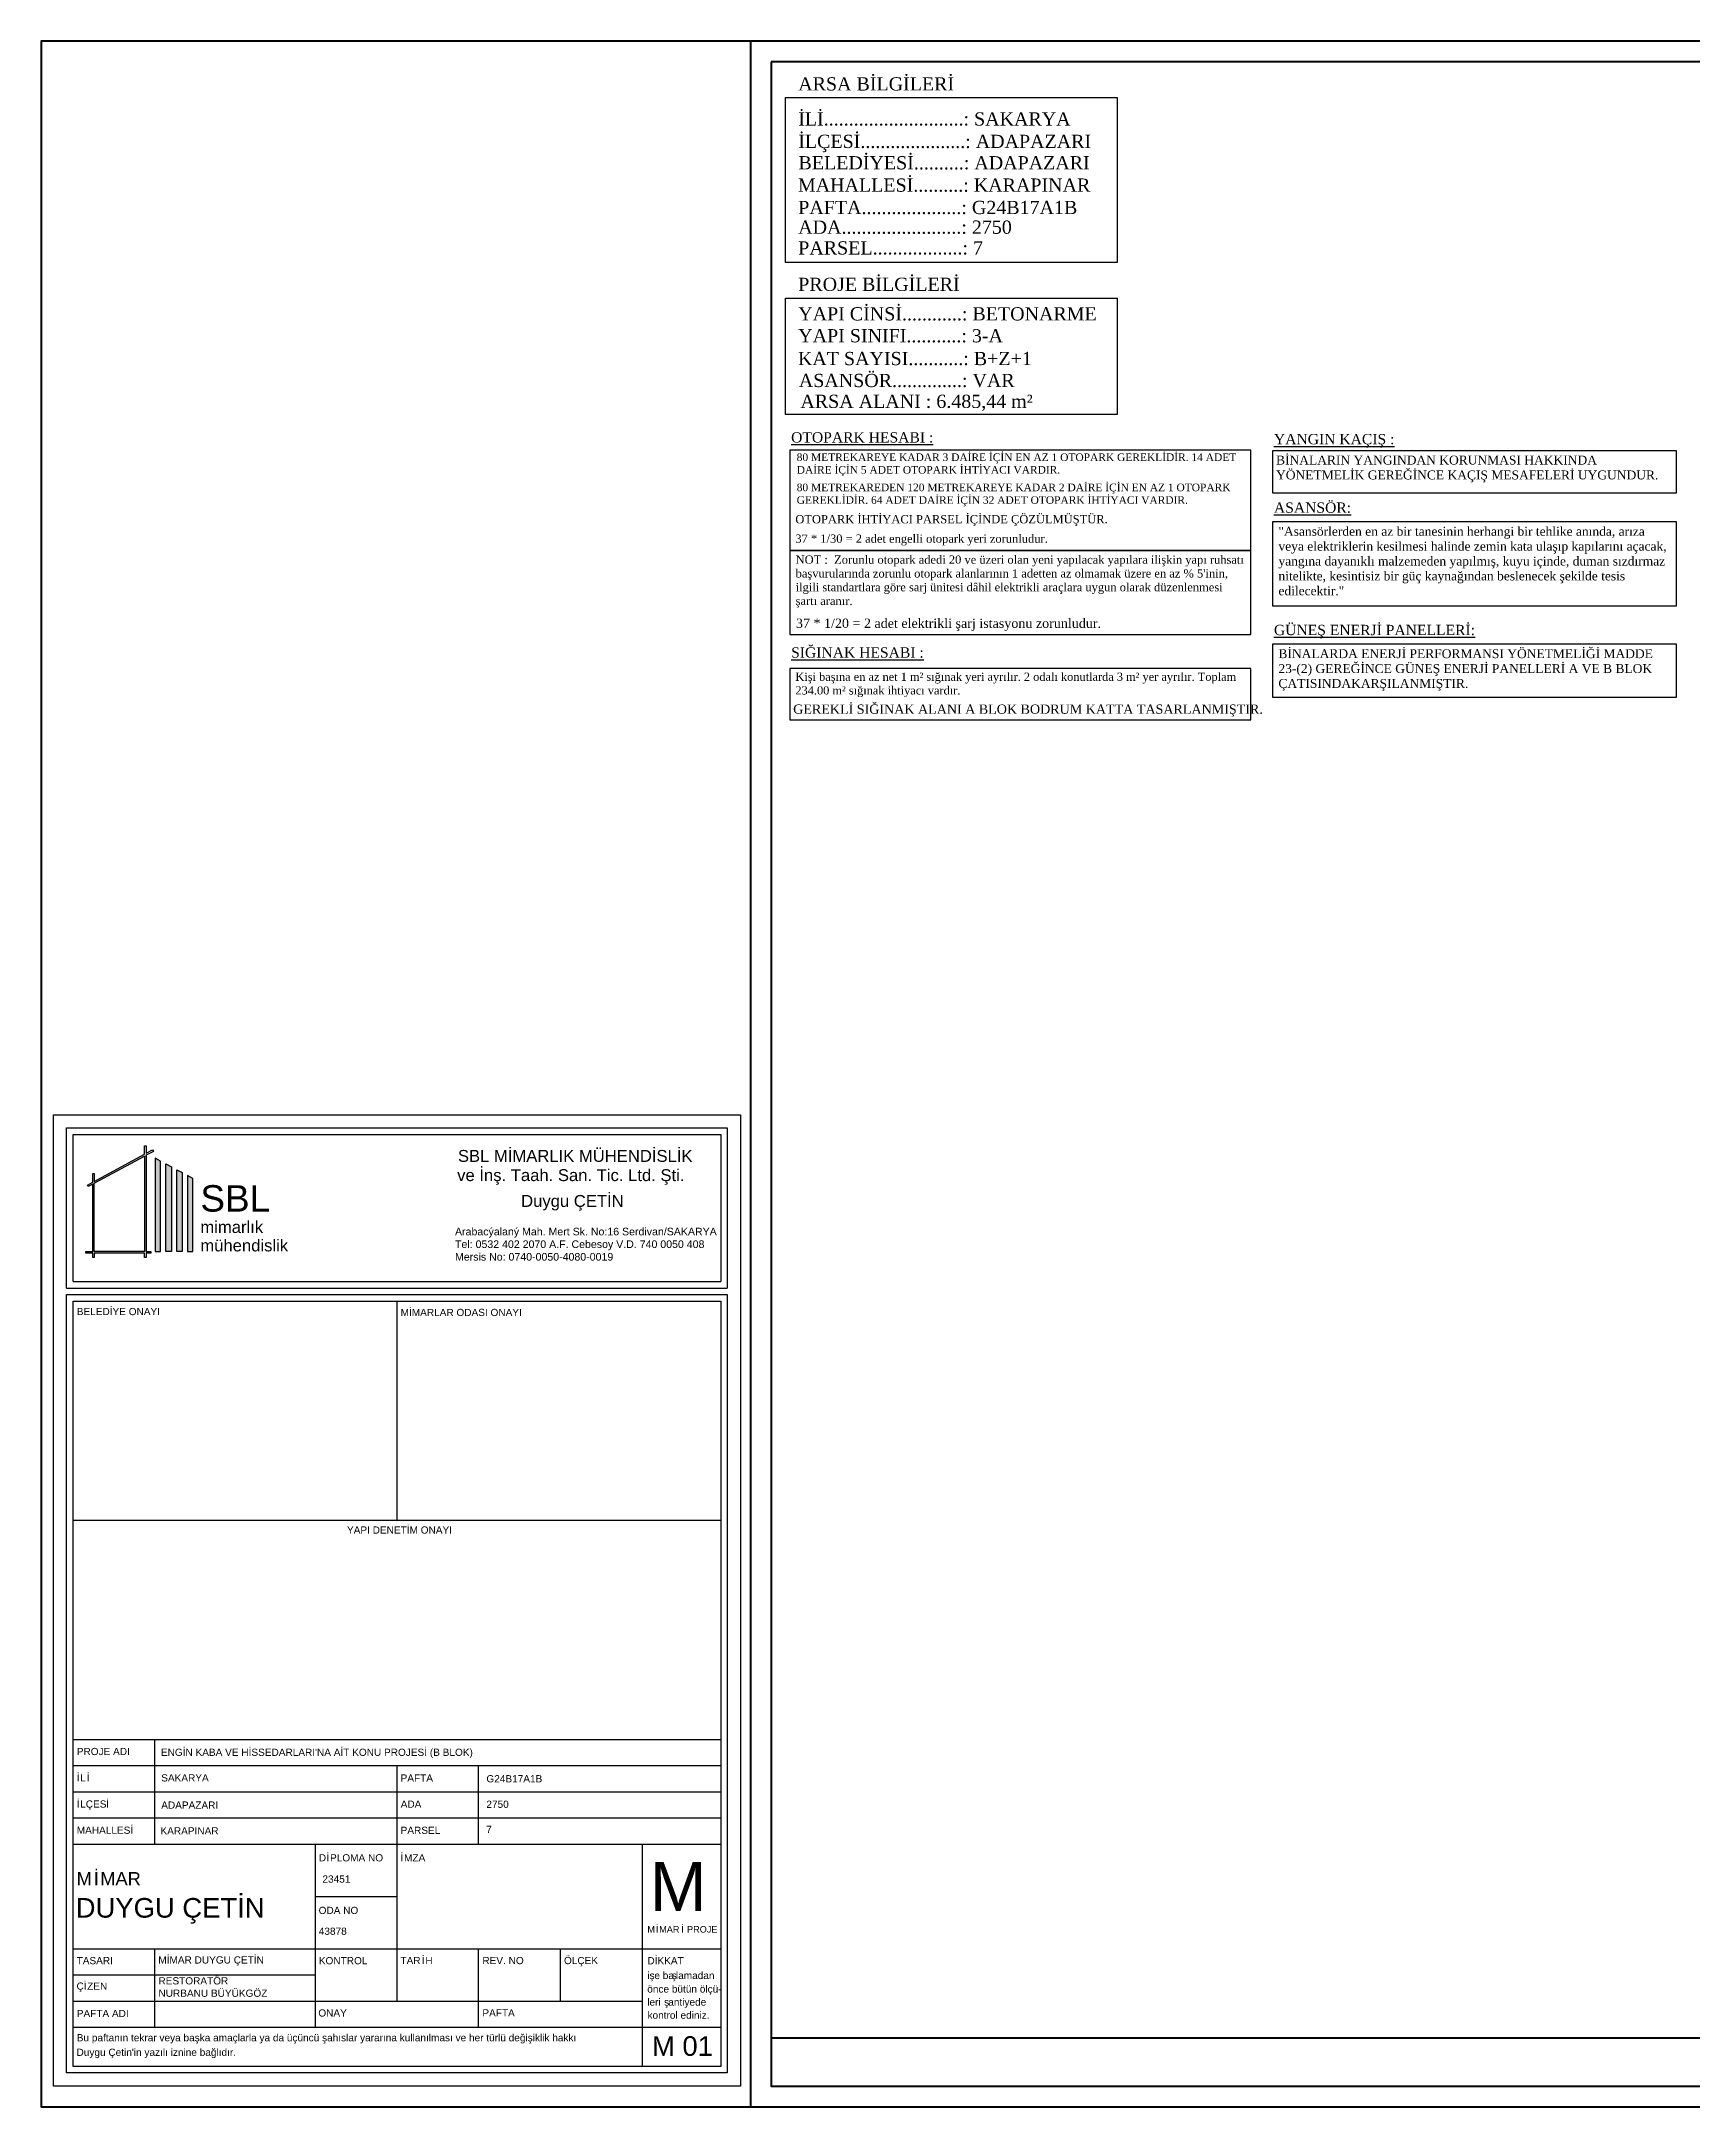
# Model space of a CAD drawing. Header units: millimetres. Extents: x 11587 to 81192, y -36083 to -25300.
# Drawn here: x 19142 to 21539, y -28300 to -25300 of the extents above; entities that cross this region are included whole.
import ezdxf

# ---------------------------------------------------------------- set-up
doc = ezdxf.new("R2010")
doc.units = ezdxf.units.MM
doc.layers.add('rtm-antet yazı-03', color=233, linetype='Continuous', lineweight=30)
doc.layers.add('rtm-antet-02', color=140, linetype='Continuous', lineweight=40)
doc.styles.add('A', font='times.ttf', dxfattribs={"height": 20})
doc.styles.add('ARIAL', font='times.ttf')
doc.styles.get("Standard").update_dxf_attribs({"font": 'arial.ttf'})

msp = doc.modelspace()

# ---------------------------------------------------------------- hatches: boundary and pattern name
h = msp.add_hatch(color=7)
h.dxf.hatch_style = 1
h.paths.add_polyline_path([(19216.16, -27059.86), (19293.92, -27059.86), (19293.92, -26914.77), (19216.16, -26956.83)])
h.paths.add_polyline_path([(19291.52, -26918.8), (19218.56, -26958.26), (19218.56, -27057.46), (19291.52, -27057.46)], flags=16)
h = msp.add_hatch(color=7)
h.dxf.hatch_style = 1
h.paths.add_polyline_path([(19314.85, -26925.96), (19307.08, -26921.75), (19307.08, -27057.46), (19314.85, -27057.46)])
h.paths.add_polyline_path([(19330.4, -26934.37), (19322.63, -26930.17), (19322.63, -27057.46), (19330.4, -27057.46)])
h.paths.add_polyline_path([(19345.96, -26942.78), (19338.18, -26938.58), (19338.18, -27057.46), (19345.96, -27057.46)])
h.paths.add_polyline_path([(19361.51, -26951.2), (19353.73, -26946.99), (19353.73, -27057.46), (19361.51, -27057.46)])

# ---------------------------------------------------------------- linework, layer by layer
at = {"color": 7}
for p, q in [((19159.1, -28269.55), (19159.1, -26858.8)), ((19159.1, -26858.8), (20156.6, -26858.8)), ((19178.1, -27110.55), (19178.1, -26877.8)), ((19178.1, -26877.8), (20137.6, -26877.8)), ((20137.6, -26877.8), (20137.6, -27110.55)), ((20156.6, -26858.8), (20156.6, -28269.55)), ((19187.6, -27101.05), (19187.6, -26887.3)), ((19187.6, -26887.3), (20128.1, -26887.3)), ((20128.1, -26887.3), (20128.1, -27101.05)), ((19178.1, -27110.55), (20137.6, -27110.55)), ((19187.6, -27101.05), (20128.1, -27101.05)), ((19178.1, -28250.55), (19178.1, -27120.05)), ((19178.1, -27120.05), (20137.6, -27120.05)), ((19187.6, -28241.05), (19187.6, -27129.55)), ((19187.6, -27129.55), (20128.1, -27129.55)), ((19657.85, -27129.55), (19657.85, -27447.8)), ((20128.1, -27129.55), (20128.1, -28241.05)), ((20137.6, -27120.05), (20137.6, -28250.55)), ((19187.6, -27447.8), (20128.1, -27447.8)), ((19187.6, -27766.05), (20128.1, -27766.05)), ((19306.35, -27918.05), (19306.35, -27766.05)), ((19187.6, -27804.05), (20128.1, -27804.05)), ((19657.85, -27804.05), (19657.85, -28146.05)), ((19776.6, -27918.05), (19776.6, -27804.05)), ((19187.6, -27842.05), (20128.1, -27842.05)), ((19187.6, -27880.05), (20128.1, -27880.05)), ((19187.6, -27918.05), (20128.1, -27918.05)), ((19539.1, -27918.05), (19539.1, -28184.05)), ((20014.1, -27918.05), (20014.1, -28241.05)), ((19539.1, -27994.05), (19657.85, -27994.05)), ((19187.6, -28070.05), (20128.1, -28070.05)), ((19306.35, -28184.05), (19306.35, -28070.05)), ((19776.6, -28184.05), (19776.6, -28070.05)), ((19895.35, -28146.05), (19895.35, -28070.05)), ((19187.6, -28108.05), (19539.1, -28108.05)), ((19187.6, -28146.05), (20014.1, -28146.05)), ((19187.6, -28184.05), (20128.1, -28184.05)), ((20137.6, -28250.55), (19178.1, -28250.55)), ((20128.1, -28241.05), (19187.6, -28241.05)), ((20156.6, -28269.55), (19159.1, -28269.55))]:
    msp.add_line(p, q, dxfattribs=at)
for points in [[(19216.16, -26956.83), (19216.16, -26943.98), (19218.56, -26943.98), (19218.56, -26955.53), (19291.52, -26916.07), (19291.52, -26904.06), (19293.92, -26904.06), (19293.92, -26914.77), (19303.14, -26909.79), (19304.28, -26911.9), (19293.92, -26917.5), (19293.92, -27057.46), (19300.39, -27057.46), (19300.39, -27059.86), (19293.92, -27059.86), (19293.92, -27065.87), (19291.52, -27065.87), (19291.52, -27059.86), (19218.56, -27059.86), (19218.56, -27065.87), (19216.16, -27065.87), (19216.16, -27059.86), (19206.15, -27059.86), (19206.15, -27057.46), (19216.16, -27057.46), (19216.16, -26959.56), (19209.76, -26963.03), (19208.62, -26960.92)], [(19291.52, -27057.46), (19218.56, -27057.46), (19218.56, -26958.26), (19291.52, -26918.8)], [(19307.08, -27057.46), (19314.85, -27057.46), (19314.85, -26925.96), (19307.08, -26921.75)], [(19322.63, -26930.17), (19330.4, -26934.37), (19330.4, -27057.46), (19322.63, -27057.46)], [(19338.18, -26938.58), (19345.96, -26942.78), (19345.96, -27057.46), (19338.18, -27057.46)], [(19353.73, -26946.99), (19353.73, -27057.46), (19361.51, -27057.46), (19361.51, -26951.2)]]:
    msp.add_lwpolyline(points, close=True, dxfattribs=at)
at = {"layer": 'rtm-antet yazı-03', "linetype": 'ByBlock'}
for points in [[(20222.34, -25620.73), (20222.34, -25381.33), (20703.63, -25381.33), (20703.63, -25620.73), (20222.34, -25620.73)], [(20222.34, -25841.46), (20222.34, -25672.46), (20703.63, -25672.46), (20703.63, -25841.46), (20222.34, -25841.46)], [(20228.46, -25893.6), (20228.46, -26038.94), (20898.06, -26038.94), (20898.06, -25893.6), (20228.46, -25893.6)], [(20929.51, -25894.46), (20929.51, -25955.36), (21515.97, -25955.36), (21515.97, -25894.46), (20929.51, -25894.46)], [(20929.51, -25997.38), (20929.51, -26119.51), (21515.97, -26119.51), (21515.97, -25997.38), (20929.51, -25997.38)], [(20228.46, -26038.94), (20228.46, -26161.07), (20898.06, -26161.07), (20898.06, -26038.94), (20228.46, -26038.94)], [(20929.51, -26175.12), (20929.51, -26252.25), (21515.97, -26252.25), (21515.97, -26175.12), (20929.51, -26175.12)], [(20228.46, -26210.38), (20228.46, -26284.91), (20898.06, -26284.91), (20898.06, -26210.38), (20228.46, -26210.38)]]:
    msp.add_lwpolyline(points, dxfattribs=at)
at = {"layer": 'rtm-antet-02'}
for points in [[(20171.59, -25299.55), (19141.59, -25299.55), (19141.59, -28299.55), (20171.59, -28299.55)], [(20171.59, -25299.55), (20171.59, -28299.55), (24671.59, -28299.55), (24671.59, -25299.55), (20171.59, -25299.55)], [(20201.59, -28199.55), (24641.59, -28199.55)]]:
    msp.add_lwpolyline(points, dxfattribs=at)
msp.add_lwpolyline([(20201.59, -25329.55), (20201.59, -28269.55), (24641.59, -28269.55), (24641.59, -25329.55)], close=True, dxfattribs=at)

# ---------------------------------------------------------------- texts
at = {"color": 7, "linetype": 'Continuous'}
for s, height, p in [('BELEDİYE ONAYI', 10.45, (19193.05, -27149.81)), ('MİMARLAR ODASI ONAYI', 10.45, (19663.3, -27151.12)), ('YAPI DENETİM ONAYI', 10.45, (19585.43, -27467.14)), ('PROJE ADI', 10.45, (19193.05, -27788.85)), ('İ', 10.45, (19192.92, -27827.15)), ('L', 10.45, (19198.06, -27827.15)), ('İ', 10.45, (19207.48, -27827.15)), ('SAKARYA', 10.45, (19315.7, -27827.15)), ('PAFTA', 10.45, (19663.3, -27827.36)), ('İ', 10.45, (19192.92, -27865.15)), ('LÇES', 10.45, (19198.06, -27865.15)), ('İ', 10.45, (19235.78, -27865.15)), ('ADAPAZARI', 10.45, (19315.7, -27866.7)), ('ADA', 10.45, (19663.43, -27865.36)), ('MAHALLESİ', 10.45, (19193.05, -27903.15)), ('PARSEL', 10.45, (19663.3, -27903.36)), ('M', 19, (19192.84, -27977.81)), ('İ', 19, (19217.78, -27977.81)), ('MAR', 19, (19227.13, -27977.81)), ('D', 10.45, (19544.54, -27943.27)), ('İ', 10.45, (19555.68, -27943.27)), ('PLOMA NO', 10.45, (19560.82, -27943.27)), ('İ', 10.45, (19663.17, -27943.27)), ('MZA', 10.45, (19668.31, -27943.27)), ('M', 71.25, (20024.77, -28015.23)), ('DUYGU ÇETİN', 28.5, (19191.52, -28024.95)), ('23451', 10.45, (19549.79, -27974.1)), ('ODA NO', 10.45, (19544.26, -28019.66)), ('43878', 10.45, (19544.47, -28049.9)), ('M', 9.5, (20021.58, -28046.7)), ('İ', 9.5, (20034.05, -28046.7)), ('MAR', 9.5, (20038.72, -28046.7)), ('İ', 9.5, (20070.81, -28046.7)), (' PROJE', 9.5, (20075.48, -28046.7)), ('MİMAR DUYGU ÇETİN', 10.45, (19311.5, -28091.62)), ('İ', 10.45, (19694.08, -28092.5)), ('ÖLÇEK', 10.45, (19900.51, -28092.5)), ('DİKKAT', 10.45, (20021.69, -28092.74)), ('TASARI', 10.45, (19192.84, -28092.64)), ('RESTORATÖR ', 10.45, (19311.67, -28121.96)), ('KONTROL', 10.45, (19544.55, -28092.64)), ('TAR', 10.45, (19663.09, -28092.5)), ('H', 10.45, (19699.22, -28092.5)), ('REV. NO', 10.45, (19782.04, -28092.53)), ('iş', 10.45, (20021.51, -28114.17)), ('e ba', 10.45, (20031.8, -28114.17)), ('ş', 10.45, (20057.07, -28114.17)), ('lamadan', 10.45, (20063.07, -28114.17)), ('Ç', 10.45, (19192.75, -28129.62)), ('İ', 10.45, (19203.04, -28129.62)), ('ZEN', 10.45, (19208.18, -28129.62)), ('NURBANU BÜYÜKGÖZ', 10.45, (19311.67, -28139.91)), ('önce bütün ölçü-', 10.45, (20021.44, -28133.78)), ('PAFTA ADI', 10.45, (19193.05, -28169.41)), ('ONAY', 10.45, (19543.82, -28168.64)), ('PAFTA', 10.45, (19782.05, -28168.53)), ('leri ', 10.45, (20021.5, -28152.78)), ('kontrol ediniz.', 10.45, (20021.83, -28171.78)), ('ş', 10.45, (20045.92, -28152.78)), ('antiyede', 10.45, (20051.92, -28152.78)), ('Bu paftanın tekrar veya başka amaçlarla ya da üçüncü şahıslar yararına kullanılması ve her türlü değişiklik hakkı', 10.45, (19193.05, -28204.58)), ('M 01', 28.5, (20028.31, -28225.69)), ("Duygu Çetin'in yazılı iznine bağlıdır.", 10.45, (19192.75, -28225.74))]:
    msp.add_text(s, height=height, dxfattribs=at).set_placement(p)
at = {"color": 7}
for s, p in [("ENGİN KABA VE HİSSEDARLARI'NA AİT KONU PROJESİ (B BLOK)", (19315.22, -27790)), ('G24B17A1B', (19787.89, -27828.44)), ('2750', (19787.86, -27865.47)), ('KARAPINAR', (19314.62, -27904.06)), ('7', (19787.62, -27901.99))]:
    msp.add_text(s, height=10.45, dxfattribs=at).set_placement(p)
at = {"color": 7, "attachment_point": 1, "style": 'ARIAL'}
for s, insert, char_height, width in [('{\\fArial|b0|i0|c0|p34;  \\fArial|b0|i0|c162|p34; \\fArial|b0|i0|c0|p34; SBL\\fArial|b0|i0|c162|p34; MİMARLIK MÜHENDİSLİK}', (19719.68, -26909.91), 17.28, 419.5951), ('{\\fArial|b0|i0|c0|p34;ve İnş. Taah. San. Tic. Ltd. Şti.}', (19745.43, -26937.82), 17.28, 814.0693), ('{\\fArial|b0|i0|c0|p34;SBL }', (19372.53, -26961.03), 38.4, 173.4347), ('{\\fArial|b0|i0|c162|p34;Duygu ÇETİN}', (19838.3, -26975.3), 17.28, 494.3446), ('{\\fArial|b0|i0|c0|p34;mimarlık }', (19372.53, -27013.15), 17.28, 156.1756), ('{\\fArial|b0|i0|c0|p34;mühendislik}', (19372.53, -27039.95), 17.28, 156.1756)]:
    msp.add_mtext(s, dxfattribs=dict(at, insert=insert, char_height=char_height, width=width))
at = {"color": 7, "insert": (19742.3, -27022.92), "char_height": 12, "width": 406.6529, "attachment_point": 1}
msp.add_mtext('{\\H0.91667x;Arabacýalaný Mah. Mert Sk. No:16 Serdivan/SAKARYA\\PTel: 0532 402 2070 A.F. Cebesoy V.D. 740 0050 408\\H1.5455x; \\H0.64706x;\\PMersis No: 0740-0050-4080-0019\\H1.3667x; }', dxfattribs=at)
at = {"layer": 'rtm-antet yazı-03', "linetype": 'ByBlock', "style": 'A'}
for s, p in [('ARSA BİLGİLERİ', (20240.66, -25371)), ('İLİ............................: SAKARYA', (20240.66, -25421.9)), ('İLÇESİ.....................: ADAPAZARI', (20240.66, -25454.5)), ('BELEDİYESİ..........: ADAPAZARI', (20241.03, -25485.57)), ('MAHALLESİ..........: KARAPINAR', (20240.23, -25518.01)), ('ADA........................: 2750', (20240.66, -25579.09)), ('PAFTA....................: G24B17A1B', (20240.66, -25550.49)), ('PARSEL..................: 7', (20240.66, -25609.22)), ('PROJE BİLGİLERİ', (20240.66, -25662.13)), ('YAPI CİNSİ............: BETONARME', (20240.66, -25704.98)), ('YAPI SINIFI...........: 3-A', (20240.66, -25736.79)), ('KAT SAYISI...........: B+Z+1', (20240.23, -25769.93)), ('ASANSÖR..............: VAR', (20241.51, -25801.75))]:
    msp.add_text(s, height=19.2, dxfattribs=at).set_placement(p)
at = {"layer": 'rtm-antet yazı-03', "linetype": 'ByBlock', "attachment_point": 1, "style": 'A'}
for s, insert, char_height, width in [('{\\fTimes New Roman|b0|i0|c162|p18; ARSA ALANI : 6.485,44 m²}', (20236.54, -25812.88), 19.2, 577.3934), ('{\\fTimes New Roman|b0|i0|c162|p18;\\LOTOPARK HESABI : }', (20230.33, -25867.34), 15, 776.3395), ('{\\fTimes New Roman|b0|i0|c162|p18;\\LYANGIN KAÇIŞ : }', (20931.38, -25869.88), 15, 430.1668), ('{\\fTimes New Roman|b0|i0|c162|p18;80 METREKAREYE KADAR 3 DAİRE İÇİN EN AZ 1 OTOPARK GEREKLİDİR. 14 ADET DAİRE İÇİN 5 ADET OTOPARK İHTİYACI VARDIR.}', (20238.43, -25898.15), 11, 653.7131), ('BİNALARIN YANGINDAN KORUNMASI HAKKINDA YÖNETMELİK GEREĞİNCE KAÇIŞ MESAFELERİ UYGUNDUR.', (20934.45, -25901.35), 12.96, 567.9816), ('{\\fTimes New Roman|b0|i0|c162|p18;80 METREKAREDEN 120 METREKAREYE KADAR 2 DAİRE İÇİN EN AZ 1 OTOPARK GEREKLİDİR. 64 ADET DAİRE İÇİN 32 ADET OTOPARK İHTİYACI VARDIR.}', (20238.43, -25942.03), 11, 678.4591), ('{\\fTimes New Roman|b0|i0|c162|p18;\\LASANSÖR:}', (20931.38, -25969.38), 15, 430.1668), ('{\\fTimes New Roman|b0|i0|c162|p18;OTOPARK İHTİYACI PARSEL İÇİNDE ÇÖZÜLMÜŞTÜR.}', (20236.44, -25987.68), 12, 785.6721), ('"Asansörlerden en az bir tanesinin herhangi bir tehlike anında, arıza veya elektriklerin kesilmesi halinde zemin kata ulaşıp kapılarını açacak, yangına dayanıklı malzemeden yapılmış, kuyu içinde, duman sızdırmaz nitelikte, kesintisiz bir güç kaynağından beslenecek şekilde tesis edilecektir."', (20937.95, -26004.83), 12.96, 567.9816), ('{\\fTimes New Roman|b0|i0|c162|p18;37 * 1/30 = 2 adet engelli otopark yeri zorunludur.}', (20236.44, -26015.93), 12, 785.6721), ("NOT :  Zorunlu otopark adedi 20 ve üzeri olan yeni yapılacak yapılara ilişkin yapı ruhsatı başvurularında zorunlu otopark alanlarının 1 adetten az olmamak üzere en az % 5'inin, ilgili standartlara göre sarj ünitesi dâhil elektrikli araçlara uygun olarak düzenlenmesi şartı aranır.", (20236.9, -26046.39), 12, 652.803), ('{\\fTimes New Roman|b0|i0|c162|p18;37 * 1/20 = 2 adet elektrikli şarj istasyonu zorunludur.}', (20237.32, -26138.08), 13.5, 498.7783), ('{\\fTimes New Roman|b0|i0|c162|p18;\\LGÜNEŞ ENERJİ PANELLERİ:}', (20931.38, -26147.11), 15, 430.1668), ('{\\fTimes New Roman|b0|i0|c162|p18;\\LSIĞINAK HESABI : }', (20230.33, -26179.82), 15, 776.3395), ('BİNALARDA ENERJİ PERFORMANSI YÖNETMELİĞİ MADDE 23-(2) GEREĞİNCE GÜNEŞ ENERJİ PANELLERİ A VE B BLOK ÇATISINDAKARŞILANMIŞTIR.', (20937.95, -26182.56), 12.96, 567.9816), ('{\\fTimes New Roman|b0|i0|c162|p18;Kişi başına en az net 1 m² sığınak yeri ayrılır. 2 odalı konutlarda 3 m² yer ayrılır. Toplam 234.00 m² sığınak ihtiyacı vardır.}', (20236.51, -26216.6), 11.88, 647.0054), ('{\\fTimes New Roman|b0|i0|c162|p18;GEREKLİ SIĞINAK ALANI A BLOK BODRUM KATTA TASARLANMIŞTIR.}', (20233.35, -26262.85), 13.5, 1057.7467)]:
    msp.add_mtext(s, dxfattribs=dict(at, insert=insert, char_height=char_height, width=width))

doc.saveas('drawing.dxf')
